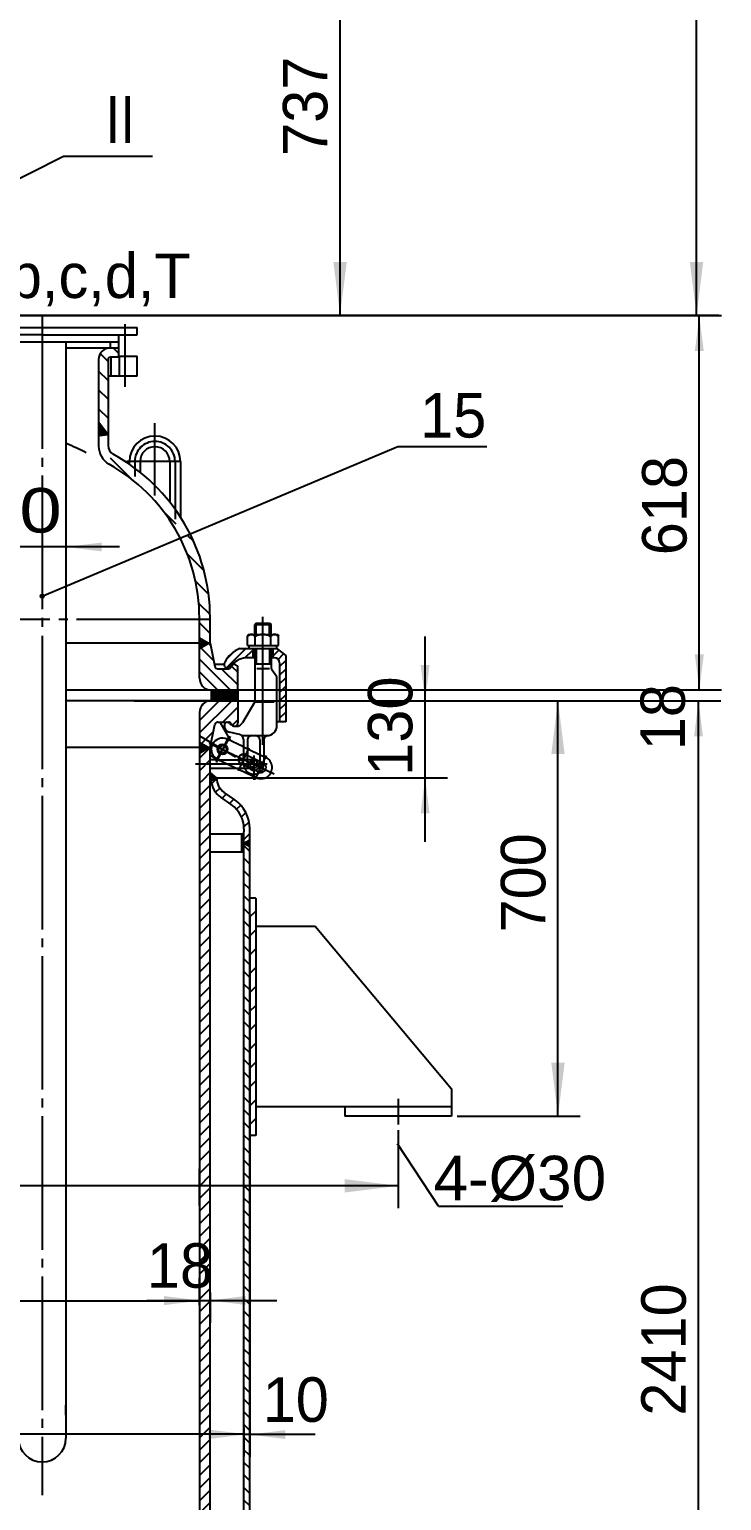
# Model space of a CAD drawing. Extents: x -623 to 82863, y -6032 to 376.
# Drawn here: x 5591 to 5668.8, y -166.8 to -1.5 of the extents above; entities that cross this region are included whole.
import ezdxf

# ---------------------------------------------------------------- set-up
doc = ezdxf.new("R2010")
doc.units = 0
doc.linetypes.add('DASHDOT', pattern=[18, 15, -1, 1, -1])
doc.linetypes.add('DASHED', pattern=[4, 3, -1])
doc.layers.get('0').update_dxf_attribs({"color": 8, "linetype": 'CONTINUOUS'})
for name, color, linetype in [('1', 8, 'CONTINUOUS'), ('2', 94, 'DASHDOT'), ('3', 2, 'DASHED'), ('85', 7, 'CONTINUOUS')]:
    doc.layers.add(name, color=color, linetype=linetype)
doc.styles.get("Standard").update_dxf_attribs({"font": 'cadt_en', "bigfont": 'cadt_hz'})
doc.styles.add('STYLE1', font='cadt_en.shx', dxfattribs={"bigfont": 'cadt_hz.shx'})
doc.styles.add('STYLE213', font='cadt_en.shx', dxfattribs={"width": 1.283849, "bigfont": 'cadt_hz.shx'})
doc.styles.add('STYLE214', font='cadt_en.shx', dxfattribs={"width": 0.9717, "bigfont": 'cadt_hz.shx'})
doc.styles.add('STYLE215', font='cadt_en.shx', dxfattribs={"width": 1.114043, "bigfont": 'cadt_hz.shx'})
doc.styles.add('STYLE216', font='cadt_en.shx', dxfattribs={"width": 1.115263, "bigfont": 'cadt_hz.shx'})
doc.styles.add('STYLE218', font='cadt_en.shx', dxfattribs={"width": 1.044319, "bigfont": 'cadt_hz.shx'})
doc.dimstyles.get("Standard").update_dxf_attribs({"dimtxt": 3.5, "dimasz": 4, "dimexe": 2, "dimexo": 0, "dimgap": 1, "dimtad": 1, "dimtoh": 1, "dimdec": 4, "dimzin": 0, "dimtxsty": 'STANDARD', "dimcen": 0, "dimazin": 3, "dimtfac": 1, "dimtdec": 4, "dimtmove": 0, "dimatfit": 3, "dimtolj": 1, "dimtzin": 0})

# ---------------------------------------------------------------- blocks, each defined once
blk = doc.blocks.new('*U35')
for p, q in [((5610.26, -70.95), (5611.72, -72.41)), ((5611.16, -70.43), (5611.35, -70.63)), ((5610.11, -72.21), (5613.58, -75.69)), ((5610.11, -73.63), (5612.17, -75.69, 1)), ((5612.6, -73.29), (5614.44, -75.13)), ((5613.71, -72.99), (5614.44, -73.72))]:
    blk.add_line(p, q)
blk = doc.blocks.new('*D36')
blk.add_line((5601.11, -59.61), (5579.85, -59.61))
for points in [[(5589.77, -59.61), (5585.77, -60.11), (5585.77, -59.11)], [(5595.11, -59.61), (5599.11, -59.11), (5599.11, -60.11)]]:
    blk.add_solid(points)
at = {"insert": (5578.42, -58.18), "char_height": 5, "attachment_point": 7, "style": 'STYLE213'}
blk.add_mtext('%%c80', dxfattribs=at)
blk = doc.blocks.new('*U42')
for p, q in [((5610.11, -69.93), (5610.18, -69.85)), ((5610.11, -69.95), (5610.8, -70.64)), ((5610.11, -70.21), (5610.36, -69.96)), ((5610.11, -70.49), (5610.54, -70.06)), ((5610.11, -70.78), (5610.72, -70.16)), ((5610.11, -70.23), (5610.62, -70.74)), ((5610.11, -70.52), (5610.44, -70.85)), ((5610.11, -70.8), (5610.26, -70.95)), ((5610.15, -71.01), (5610.9, -70.27)), ((5610.44, -70), (5610.98, -70.54)), ((5610.82, -70.63), (5611.08, -70.37, 1)), ((5611.11, -70.39), (5611.16, -70.43))]:
    blk.add_line(p, q)
blk = doc.blocks.new('*U51')
at = {"layer": '1'}
for p, q in [((5610.11, -86.17), (5610.51, -85.77, 1)), ((5610.11, -87.58), (5611.31, -86.38)), ((5610.11, -89), (5611.31, -87.8)), ((5610.11, -90.41), (5611.31, -89.21)), ((5610.11, -91.82), (5611.31, -90.62)), ((5610.11, -93.24), (5611.31, -92.04)), ((5610.11, -94.65), (5611.31, -93.45)), ((5610.11, -96.07), (5611.31, -94.87)), ((5610.11, -97.48), (5611.31, -96.28)), ((5610.11, -98.9), (5611.31, -97.7)), ((5610.11, -100.31), (5611.31, -99.11)), ((5610.11, -101.72), (5611.31, -100.52)), ((5610.11, -103.14), (5611.31, -101.94)), ((5610.11, -104.55), (5611.31, -103.35)), ((5610.11, -105.97), (5611.31, -104.77)), ((5610.11, -107.38), (5611.31, -106.18)), ((5610.11, -108.79), (5611.31, -107.59)), ((5610.11, -110.21), (5611.31, -109.01)), ((5610.11, -111.62), (5611.31, -110.42)), ((5610.11, -113.04), (5611.31, -111.84)), ((5610.11, -114.45), (5611.31, -113.25)), ((5610.11, -115.87), (5611.31, -114.67)), ((5610.11, -117.28), (5611.31, -116.08)), ((5610.11, -118.69), (5611.31, -117.49)), ((5610.11, -120.11), (5611.31, -118.91)), ((5610.11, -121.52), (5611.31, -120.32)), ((5610.11, -122.94), (5611.31, -121.74)), ((5610.11, -124.35), (5611.31, -123.15)), ((5610.11, -125.77), (5611.31, -124.57)), ((5610.11, -127.18), (5611.31, -125.98)), ((5610.11, -128.59), (5611.31, -127.39)), ((5610.11, -130.01), (5611.31, -128.81)), ((5610.11, -131.42), (5611.31, -130.22)), ((5610.11, -132.84), (5611.31, -131.64)), ((5610.11, -134.25), (5611.31, -133.05)), ((5610.11, -135.67), (5611.31, -134.47)), ((5610.11, -137.08), (5611.31, -135.88)), ((5610.11, -138.49), (5611.31, -137.29)), ((5610.11, -139.91), (5611.31, -138.71)), ((5610.11, -141.32), (5611.31, -140.12)), ((5610.11, -142.74), (5611.31, -141.54)), ((5610.11, -144.15), (5611.31, -142.95)), ((5610.11, -145.56), (5611.31, -144.36)), ((5610.11, -146.98), (5611.31, -145.78)), ((5610.11, -148.39), (5611.31, -147.19)), ((5610.11, -149.81), (5611.31, -148.61)), ((5610.11, -151.22), (5611.31, -150.02)), ((5610.11, -152.64), (5611.31, -151.44)), ((5610.11, -154.05), (5611.31, -152.85)), ((5610.11, -155.46), (5611.31, -154.26)), ((5610.11, -156.88), (5611.31, -155.68)), ((5610.11, -158.29), (5611.31, -157.09)), ((5610.11, -159.71), (5611.31, -158.51)), ((5610.11, -161.12), (5611.31, -159.92)), ((5610.11, -162.54), (5611.31, -161.34)), ((5610.11, -163.95), (5611.31, -162.75)), ((5610.11, -165.36), (5611.31, -164.16)), ((5610.11, -166.78), (5611.31, -165.58)), ((5610.11, -168.19), (5611.31, -166.99)), ((5610.11, -169.61), (5611.31, -168.41)), ((5610.11, -171.02), (5611.31, -169.82)), ((5610.11, -172.43), (5611.31, -171.23)), ((5610.11, -173.85), (5611.31, -172.65)), ((5610.11, -175.26), (5611.31, -174.06)), ((5610.11, -176.68), (5611.31, -175.48)), ((5610.11, -178.09), (5611.31, -176.89)), ((5610.11, -179.51), (5611.31, -178.31)), ((5610.11, -180.92), (5611.31, -179.72)), ((5610.11, -182.33), (5611.31, -181.13)), ((5610.11, -183.75), (5611.31, -182.55)), ((5610.11, -185.16), (5611.31, -183.96)), ((5610.11, -186.58), (5611.31, -185.38)), ((5610.11, -187.99), (5611.31, -186.79)), ((5610.11, -189.41), (5611.31, -188.21)), ((5610.11, -190.82), (5611.31, -189.62)), ((5610.11, -192.23), (5611.31, -191.03)), ((5610.11, -193.65), (5611.31, -192.45)), ((5610.11, -195.06), (5611.31, -193.86)), ((5610.11, -196.48), (5611.31, -195.28)), ((5610.11, -197.89), (5611.31, -196.69)), ((5610.11, -199.3), (5611.31, -198.1)), ((5610.11, -200.72), (5611.31, -199.52)), ((5610.11, -202.13), (5611.31, -200.93)), ((5610.11, -203.55), (5611.31, -202.35)), ((5610.11, -204.96), (5611.31, -203.76)), ((5610.91, -205.57), (5611.31, -205.18))]:
    blk.add_line(p, q, dxfattribs=at)
blk = doc.blocks.new('*U62')
for p, q in [((5615.77, -93.84), (5615.11, -93.17, 1)), ((5615.77, -95.25), (5615.11, -94.58)), ((5615.77, -96.66), (5615.11, -96)), ((5615.77, -98.08), (5615.11, -97.41)), ((5615.11, -98.83), (5615.77, -99.49)), ((5615.77, -100.91), (5615.11, -100.24)), ((5615.77, -102.32), (5615.11, -101.65)), ((5615.77, -103.73), (5615.11, -103.07)), ((5615.77, -105.15), (5615.11, -104.48)), ((5615.77, -106.56), (5615.11, -105.9)), ((5615.77, -107.98), (5615.11, -107.31)), ((5615.77, -109.39), (5615.11, -108.73)), ((5615.77, -110.81), (5615.11, -110.14)), ((5615.77, -112.22), (5615.11, -111.55)), ((5615.77, -113.63), (5615.11, -112.97)), ((5615.77, -115.05), (5615.11, -114.38)), ((5615.77, -116.46), (5615.11, -115.8)), ((5615.77, -117.88), (5615.11, -117.21)), ((5615.77, -119.29), (5615.11, -118.62)), ((5615.77, -120.71), (5615.11, -120.04)), ((5615.77, -122.12), (5615.11, -121.45)), ((5615.77, -123.53), (5615.11, -122.87)), ((5615.77, -124.95), (5615.11, -124.28)), ((5615.77, -126.36), (5615.11, -125.7)), ((5615.77, -127.78), (5615.11, -127.11)), ((5615.77, -129.19), (5615.11, -128.52)), ((5615.77, -130.6), (5615.11, -129.94)), ((5615.77, -132.02), (5615.11, -131.35)), ((5615.77, -133.43), (5615.11, -132.77)), ((5615.77, -134.85), (5615.11, -134.18)), ((5615.77, -136.26), (5615.11, -135.6)), ((5615.77, -137.68), (5615.11, -137.01)), ((5615.77, -139.09), (5615.11, -138.42)), ((5615.77, -140.5), (5615.11, -139.84)), ((5615.77, -141.92), (5615.11, -141.25)), ((5615.77, -143.33), (5615.11, -142.67)), ((5615.77, -144.75), (5615.11, -144.08)), ((5615.77, -146.16), (5615.11, -145.49)), ((5615.77, -147.58), (5615.11, -146.91)), ((5615.77, -148.99), (5615.11, -148.32)), ((5615.77, -150.4), (5615.11, -149.74)), ((5615.77, -151.82), (5615.11, -151.15)), ((5615.77, -153.23), (5615.11, -152.57)), ((5615.11, -153.98), (5615.77, -154.65)), ((5615.77, -156.06), (5615.11, -155.39)), ((5615.77, -157.48), (5615.11, -156.81)), ((5615.77, -158.89), (5615.11, -158.22)), ((5615.77, -160.3), (5615.11, -159.64)), ((5615.77, -161.72), (5615.11, -161.05)), ((5615.77, -163.13), (5615.11, -162.47)), ((5615.77, -164.55), (5615.11, -163.88)), ((5615.77, -165.96), (5615.11, -165.29)), ((5615.77, -167.37), (5615.11, -166.71)), ((5615.77, -168.79), (5615.11, -168.12)), ((5615.77, -170.2), (5615.11, -169.54)), ((5615.77, -171.62), (5615.11, -170.95)), ((5615.77, -173.03), (5615.11, -172.36)), ((5615.77, -174.45), (5615.11, -173.78)), ((5615.77, -175.86), (5615.11, -175.19)), ((5615.77, -177.27), (5615.11, -176.61)), ((5615.77, -178.69), (5615.11, -178.02)), ((5615.77, -180.1), (5615.11, -179.44)), ((5615.11, -180.85), (5615.77, -181.52)), ((5615.77, -182.93), (5615.11, -182.26)), ((5615.77, -184.35), (5615.11, -183.68)), ((5615.77, -185.76), (5615.11, -185.09)), ((5615.77, -187.17), (5615.11, -186.51)), ((5615.77, -188.59), (5615.11, -187.92)), ((5615.77, -190), (5615.11, -189.34)), ((5615.77, -191.42), (5615.11, -190.75)), ((5615.77, -192.83), (5615.11, -192.16)), ((5615.77, -194.24), (5615.11, -193.58)), ((5615.77, -195.66), (5615.11, -194.99)), ((5615.77, -197.07), (5615.11, -196.41)), ((5615.77, -198.49), (5615.11, -197.82)), ((5615.77, -199.9), (5615.11, -199.23)), ((5615.77, -201.32), (5615.11, -200.65)), ((5615.77, -202.73), (5615.11, -202.06)), ((5615.77, -204.14), (5615.11, -203.48)), ((5615.77, -205.56), (5615.11, -204.89)), ((5615.77, -206.97), (5615.11, -206.31)), ((5615.11, -207.72), (5615.61, -208.22))]:
    blk.add_line(p, q)
blk = doc.blocks.new('*U72')
at = {"layer": '1'}
for p, q in [((5610.11, -79.1), (5612.31, -76.89)), ((5610.11, -80.51), (5613.73, -76.89)), ((5610.4, -77.39), (5610.6, -77.18, 1)), ((5612.74, -79.29), (5614.44, -77.59)), ((5613.78, -79.66), (5614.44, -79.01)), ((5610.35, -81.68), (5611.68, -80.35)), ((5610.11, -83.34), (5611.31, -82.13)), ((5610.11, -84.75), (5611.31, -83.55)), ((5610.51, -85.77), (5611.31, -84.97))]:
    blk.add_line(p, q, dxfattribs=at)
blk = doc.blocks.new('*U73')
at = {"layer": '1'}
for p, q in [((5615.31, -93.01), (5615.77, -92.55)), ((5615.77, -92.54), (5615.75, -92.52)), ((5615.21, -92.83), (5615.13, -92.91)), ((5615.51, -93.13), (5615.22, -92.83, 1)), ((5615.77, -93.1), (5615.39, -92.72)), ((5615.49, -93.11), (5615.77, -92.83)), ((5615.77, -92.82), (5615.57, -92.62)), ((5615.77, -93.11), (5615.67, -93.22))]:
    blk.add_line(p, q, dxfattribs=at)
blk = doc.blocks.new('*U74')
at = {"layer": '1'}
for p, q in [((5611.46, -86.23), (5612.04, -85.65, 1)), ((5611.92, -87.18), (5612.4, -86.7)), ((5612.67, -87.85), (5613.14, -87.37)), ((5613.5, -88.43), (5613.98, -87.95)), ((5614.26, -89.08), (5614.74, -88.61)), ((5614.82, -89.94), (5615.32, -89.44)), ((5615.1, -91.07), (5615.69, -90.48)), ((5615.11, -92.48), (5615.77, -91.81))]:
    blk.add_line(p, q, dxfattribs=at)
blk = doc.blocks.new('*U75')
at = {"layer": '1'}
for p, q in [((5611.31, -85.25), (5611.46, -85.1)), ((5611.31, -85.13), (5611.84, -85.66)), ((5611.31, -85.53), (5611.62, -85.22)), ((5611.31, -85.82), (5611.77, -85.35)), ((5611.31, -85.41), (5611.65, -85.76)), ((5611.31, -85.69), (5611.47, -85.85, 1)), ((5611.64, -85.76), (5611.93, -85.47)), ((5611.94, -85.48), (5612.03, -85.56))]:
    blk.add_line(p, q, dxfattribs=at)
blk = doc.blocks.new('*U76')
at = {"layer": '1'}
for p, q in [((5610.11, -81.64), (5610.17, -81.58)), ((5610.11, -81.66), (5610.81, -82.37)), ((5610.11, -81.92), (5610.35, -81.68)), ((5610.11, -82.21), (5610.53, -81.79)), ((5610.11, -82.49), (5610.71, -81.89)), ((5610.11, -81.95), (5610.63, -82.47)), ((5610.11, -82.77), (5610.89, -81.99)), ((5610.11, -82.23), (5610.45, -82.57)), ((5610.11, -82.51), (5610.27, -82.68, 1)), ((5610.49, -81.76), (5610.99, -82.26)), ((5610.78, -82.39), (5611.07, -82.1)), ((5611.15, -82.15), (5611.17, -82.16))]:
    blk.add_line(p, q, dxfattribs=at)
blk = doc.blocks.new('*U84')
at = {"layer": '1'}
for p, q in [((5611.47, -75.69), (5611.44, -75.72)), ((5611.68, -75.69), (5611.44, -75.93)), ((5611.9, -75.69), (5611.44, -76.15)), ((5612.11, -75.69), (5611.44, -76.36)), ((5612.32, -75.69), (5611.44, -76.57)), ((5612.53, -75.69), (5611.44, -76.78)), ((5612.62, -76.89), (5611.44, -75.71)), ((5612.41, -76.89), (5611.44, -75.92)), ((5612.74, -75.69), (5611.54, -76.89)), ((5612.83, -76.89), (5611.63, -75.69)), ((5612.96, -75.69), (5611.76, -76.89)), ((5613.05, -76.89), (5611.85, -75.69)), ((5613.17, -75.69), (5611.97, -76.89)), ((5613.26, -76.89), (5612.06, -75.69)), ((5613.38, -75.69), (5612.18, -76.89)), ((5613.47, -76.89), (5612.27, -75.69)), ((5613.59, -75.69), (5612.39, -76.89)), ((5613.68, -76.89), (5612.48, -75.69)), ((5613.8, -75.69), (5612.6, -76.89)), ((5613.89, -76.89), (5612.69, -75.69)), ((5614.02, -75.69), (5612.82, -76.89)), ((5614.11, -76.89), (5612.91, -75.69)), ((5614.23, -75.69), (5613.03, -76.89)), ((5614.32, -76.89), (5613.12, -75.69)), ((5614.44, -75.69), (5613.24, -76.89)), ((5614.44, -76.8), (5613.33, -75.69)), ((5614.44, -75.9), (5613.45, -76.89)), ((5614.44, -76.59), (5613.54, -75.69)), ((5614.44, -76.37), (5613.75, -75.69)), ((5614.44, -76.16), (5613.97, -75.69)), ((5614.44, -75.95), (5614.18, -75.69)), ((5614.44, -75.74), (5614.39, -75.69, 1)), ((5612.2, -76.89), (5611.44, -76.13)), ((5611.98, -76.89), (5611.44, -76.34)), ((5611.77, -76.89), (5611.44, -76.56)), ((5611.56, -76.89), (5611.44, -76.77)), ((5614.44, -76.12), (5613.67, -76.89)), ((5614.44, -76.33), (5613.88, -76.89)), ((5614.44, -76.54), (5614.09, -76.89)), ((5614.44, -76.75), (5614.3, -76.89))]:
    blk.add_line(p, q, dxfattribs=at)
blk = doc.blocks.new('*U86')
at = {"layer": '1'}
for p, q in [((5608.73, -58.28), (5609.46, -59.01, 1)), ((5610.62, -62.29), (5608.75, -60.42)), ((5609.66, -63.45), (5611.13, -64.92)), ((5610.03, -65.95), (5611.3, -67.21)), ((5610.11, -68.14), (5611.31, -69.34))]:
    blk.add_line(p, q, dxfattribs=at)
blk = doc.blocks.new('*U88')
at = {"layer": '1'}
blk.add_line((5614.84, -92.56), (5615.11, -92.29, 1), dxfattribs=at)
blk = doc.blocks.new('*D95')
for p, q in [((5635.46, -92.76), (5635.46, -69.69)), ((5614.44, -76.89), (5637.96, -76.89)), ((5612.04, -85.56), (5637.96, -85.56))]:
    blk.add_line(p, q)
for points in [[(5635.46, -76.89), (5634.96, -72.89), (5635.96, -72.89)], [(5635.46, -85.56), (5635.96, -89.56), (5634.96, -89.56)]]:
    blk.add_solid(points)
at = {"style": 'STYLE1'}
blk.add_text('130', height=5, rotation=90, dxfattribs=at).set_placement((5634.03, -85.32))
blk = doc.blocks.new('*U96')
at = {"layer": '2'}
for p, q in [((5583.11, -41.61), (5583.11, -34.47)), ((5601.77, -41.61), (5601.77, -34.57))]:
    blk.add_line(p, q, dxfattribs=at)
at = {"layer": '85'}
for p, q in [((5581.77, -34.96), (5603.11, -34.96)), ((5581.77, -35.76), (5581.77, -34.96)), ((5592.44, -35.76), (5581.77, -35.76)), ((5583.84, -38.29), (5583.84, -35.76)), ((5592.44, -35.76), (5603.11, -35.76)), ((5601.04, -37.23), (5601.04, -35.76)), ((5603.11, -35.76), (5603.11, -34.96)), ((5583.84, -36.56), (5601.04, -36.56)), ((5583.84, -37.23), (5589.77, -37.23)), ((5584.77, -37.23), (5584.77, -36.56, 6.28)), ((5595.11, -37.23), (5601.04, -37.23)), ((5600.11, -37.23), (5600.11, -36.56, 1)), ((5601.04, -38.29), (5601.04, -37.23)), ((5583.84, -38.16), (5581.77, -38.16, 6.28)), ((5581.77, -40.43), (5581.77, -38.16)), ((5583.77, -38.16), (5583.77, -40.43)), ((5583.77, -38.29), (5584.77, -38.29)), ((5584.67, -40.43), (5584.67, -38.29)), ((5585.04, -38.56), (5585.04, -41.18, 6.28)), ((5586.11, -38.56), (5586.11, -41.14)), ((5598.77, -38.56), (5598.77, -46.56)), ((5599.84, -38.56), (5599.84, -48.25)), ((5601.1, -38.29), (5600.11, -38.29, 6.28)), ((5600.2, -40.43), (5600.2, -38.29)), ((5601.04, -38.16), (5603.1, -38.16)), ((5601.1, -38.16), (5601.1, -40.43)), ((5603.1, -40.43), (5603.1, -38.16)), ((5581.77, -40.43), (5585.04, -40.43)), ((5585.04, -40.78), (5586.11, -40.65)), ((5585.04, -40.78), (5585.95, -41.98)), ((5585.04, -40.78), (5586.11, -41.23)), ((5585.04, -40.78), (5585.04, -41.18)), ((5603.1, -40.43), (5599.84, -40.43, 6.28)), ((5599.84, -47), (5598.77, -45.6)), ((5598.77, -46.55), (5599.84, -47)), ((5598.77, -46.55), (5598.77, -48.28)), ((5599.84, -47), (5598.77, -47.14))]:
    blk.add_line(p, q, dxfattribs=at)
for centre, radius, start, end in [((5584.77, -38.56), 1.33, 0, 90), ((5600.11, -38.56), 1.33, 90, 180), ((5584.77, -38.56), 0.267, 0, 90), ((5600.11, -38.56), 0.267, 90, 180), ((5583.77, -41.14), 2.33, 252.6535, 360), ((5583.91, -41.18), 1.13, 252.5797, 360)]:
    blk.add_arc(centre, radius, start, end, dxfattribs=at)
blk = doc.blocks.new('*U97')
at = {"layer": '85'}
blk.add_line((5599.84, -47), (5598.77, -47.14, 6.28), dxfattribs=at)
for centre, radius, end in [((5601.11, -48.28), 2.33, 240.7434), ((5600.97, -48.21), 1.13, 241.1377)]:
    blk.add_arc(centre, radius, 180, end, dxfattribs=at)
blk = doc.blocks.new('*U98')
at = {"layer": '85'}
for p, q in [((5600.06, -49.61), (5602.31, -51.86)), ((5606.03, -55.58), (5607.45, -57, 1))]:
    blk.add_line(p, q, dxfattribs=at)
blk = doc.blocks.new('*U99')
at = {"layer": '85'}
for p, q in [((5598.95, -37.89), (5599.84, -38.78)), ((5601.04, -37.86), (5600.4, -37.23, 1)), ((5599.84, -40.9), (5598.77, -39.84)), ((5599.84, -43.02), (5598.77, -41.96)), ((5598.77, -44.08), (5599.84, -45.15))]:
    blk.add_line(p, q, dxfattribs=at)
blk = doc.blocks.new('*U102')
at = {"layer": '85'}
for p, q in [((5585.08, -40.78), (5586.03, -41.73)), ((5585.09, -40.85), (5585.17, -40.77, 1)), ((5585.18, -40.97), (5585.41, -40.74)), ((5585.27, -41.09), (5585.66, -40.71)), ((5585.27, -40.76), (5586.07, -41.56)), ((5585.36, -41.21), (5585.9, -40.68)), ((5585.45, -41.33), (5586.11, -40.68)), ((5585.45, -40.73), (5586.1, -41.37)), ((5585.55, -41.45), (5586.11, -40.89)), ((5585.64, -40.71), (5586.11, -41.17)), ((5585.64, -41.57), (5586.11, -41.1)), ((5585.73, -41.69), (5586.1, -41.32)), ((5585.83, -40.68), (5586.11, -40.96)), ((5586.02, -40.66), (5586.11, -40.75)), ((5585.57, -41.48), (5585.98, -41.89)), ((5585.82, -41.81), (5586.07, -41.57)), ((5585.91, -41.93), (5586, -41.85)), ((5598.77, -45.62), (5598.78, -45.61)), ((5598.77, -45.83), (5598.87, -45.73)), ((5598.77, -45.78), (5599.34, -46.34)), ((5598.77, -46.04), (5598.97, -45.85)), ((5598.77, -46.26), (5599.06, -45.97)), ((5598.77, -45.99), (5599.79, -47.01)), ((5598.77, -46.47), (5599.15, -46.09)), ((5598.77, -46.2), (5599.6, -47.03)), ((5598.77, -46.68), (5599.24, -46.21)), ((5598.77, -46.89), (5599.33, -46.33)), ((5598.77, -46.41), (5599.41, -47.06)), ((5598.77, -47.11), (5599.42, -46.45)), ((5598.77, -46.62), (5599.23, -47.08)), ((5598.77, -46.84), (5599.04, -47.1)), ((5598.77, -47.05), (5598.85, -47.13)), ((5598.98, -47.11), (5599.52, -46.58)), ((5599.22, -47.08), (5599.61, -46.7)), ((5599.47, -47.05), (5599.7, -46.82)), ((5599.71, -47.02), (5599.79, -46.94))]:
    blk.add_line(p, q, dxfattribs=at)
blk = doc.blocks.new('*D108')
for p, q in [((5553.88, 59.21), (5668.46, 59.21)), ((5665.96, -33.59), (5665.96, 59.21)), ((5668.46, -33.59), (5563.53, -33.59))]:
    blk.add_line(p, q)
for points in [[(5665.96, 59.21), (5666.71, 53.21), (5665.21, 53.21)], [(5665.96, -33.59), (5665.21, -27.59), (5666.71, -27.59)]]:
    blk.add_solid(points)
at = {"insert": (5664.53, 9.31), "char_height": 5, "attachment_point": 7, "rotation": 90, "style": 'STYLE214'}
blk.add_mtext('%%d1392', dxfattribs=at)
blk = doc.blocks.new('*D109')
for p, q in [((5558, -33.59), (5668.77, -33.59)), ((5666.27, -75.69), (5666.27, -33.59)), ((5668.77, -75.69), (5603.16, -75.69, 1))]:
    blk.add_line(p, q)
for points in [[(5666.27, -33.59), (5666.77, -37.59), (5665.77, -37.59)], [(5666.27, -75.69), (5665.77, -71.69), (5666.77, -71.69)]]:
    blk.add_solid(points)
at = {"style": 'STYLE1'}
blk.add_text('618', height=5, rotation=90, dxfattribs=at).set_placement((5664.84, -60.54))
blk = doc.blocks.new('*D110')
for p, q in [((5563.73, 15.54), (5628.41, 15.54)), ((5625.91, -33.59), (5625.91, 15.54)), ((5558.4, -33.59), (5628.41, -33.59))]:
    blk.add_line(p, q)
for points in [[(5625.91, 15.54), (5626.66, 9.54), (5625.16, 9.54)], [(5625.91, -33.59), (5625.16, -27.59), (5626.66, -27.59)]]:
    blk.add_solid(points)
at = {"style": 'STYLE1'}
blk.add_text('737', height=5, rotation=90, dxfattribs=at).set_placement((5624.48, -15.67))
blk = doc.blocks.new('*U117')
for p, q in [((5616.49, -69.45), (5616.49, -68.16)), ((5617.98, -69.45), (5617.98, -68.16)), ((5615.3, -71.04), (5613.15, -73.19)), ((5616.49, -71.04), (5616.49, -72.77)), ((5617.98, -71.04), (5617.98, -72.77)), ((5615.22, -72.08), (5616.12, -71.19)), ((5618.35, -71.87), (5619.02, -71.19, 6.28)), ((5618.95, -72.24), (5619.56, -71.63, 1)), ((5619.11, -73.04), (5619.8, -72.36)), ((5619.11, -74.01), (5619.8, -73.33)), ((5619.11, -74.98), (5619.8, -74.3)), ((5619.11, -75.95), (5619.8, -75.27)), ((5619.11, -76.92), (5619.8, -76.24)), ((5619.11, -77.89), (5619.8, -77.21)), ((5619.11, -78.86), (5619.8, -78.18)), ((5619.67, -79.28), (5619.8, -79.15)), ((5612.24, -82.34), (5612.38, -82.2, 6.28)), ((5612.38, -82.2), (5612.4, -82.18)), ((5612.38, -82.68), (5612.67, -82.39)), ((5612.4, -82.18), (5612.69, -81.89, 6.28)), ((5612.68, -82.38), (5612.71, -82.36)), ((5612.71, -82.36), (5613.03, -82.04)), ((5612.71, -82.36), (5612.71, -82.36)), ((5612.75, -82.81), (5613.02, -82.54)), ((5613.02, -82.54), (5613.04, -82.51)), ((5613.04, -82.51), (5613.15, -82.4)), ((5615.77, -84.15), (5615.91, -84.01)), ((5615.91, -84.01), (5616, -83.91)), ((5615.99, -84.41), (5616.21, -84.2)), ((5616, -83.91), (5616.21, -83.71)), ((5616.21, -83.71), (5616.34, -83.57)), ((5616.21, -84.2), (5616.33, -84.07)), ((5616.33, -84.07), (5616.39, -84.01)), ((5616.39, -84.01), (5616.61, -83.79))]:
    blk.add_line(p, q)
at = {"layer": '2'}
for p, q in [((5617.23, -81.83), (5617.23, -67.45)), ((5613.18, -72.19), (5613.98, -71.39)), ((5610.12, -80.84), (5614.16, -83.2)), ((5613.55, -80.9), (5611.92, -83.69)), ((5613.41, -80.86), (5612, -83.82)), ((5611.2, -81.65), (5618.51, -85.1)), ((5615.66, -82.18), (5614.44, -84.76)), ((5617.7, -84.01), (5609.67, -84.01)), ((5616.21, -83.06), (5616.21, -85.78)), ((5616.38, -85.76), (5617.65, -83.06))]:
    blk.add_line(p, q, dxfattribs=at)
at = {"layer": '3'}
for p, q in [((5615.06, -82.08), (5615.06, -82.89, 6.28)), ((5615.52, -82.29), (5615.52, -83.05)), ((5612.31, -83.55), (5614.49, -83.55)), ((5615.52, -83.55), (5615.06, -83.55)), ((5616.89, -82.94), (5616.89, -83.7)), ((5617.35, -83.16), (5617.35, -83.92)), ((5614.23, -84.47), (5615.84, -84.47))]:
    blk.add_line(p, q, dxfattribs=at)
for radius, start, end in [(1.14, 184.6006, 305.2449), (0.686, 210.8689, 278.5498)]:
    blk.add_arc((5616.21, -84.01), radius, start, end, dxfattribs=at)
at = {"layer": '85'}
for p, q in [((5616.49, -68.16), (5616.32, -68.33)), ((5616.32, -69.45), (5616.32, -68.33)), ((5616.32, -68.33), (5618.15, -68.33)), ((5616.49, -68.16), (5617.98, -68.16, 6.28)), ((5617.98, -68.16), (5618.15, -68.33)), ((5618.15, -69.45), (5618.15, -68.33)), ((5618.83, -71.04), (5614.62, -71.04)), ((5615.57, -69.45), (5615.49, -69.62, 6.28)), ((5615.49, -70.67), (5615.49, -69.62)), ((5615.49, -70.67), (5618.98, -70.67)), ((5615.57, -69.45), (5618.9, -69.45)), ((5615.65, -70.67), (5615.65, -71.04)), ((5616.12, -71.04), (5616.12, -72.07)), ((5616.32, -71.04), (5616.32, -77.02)), ((5616.36, -70.67), (5616.36, -69.68)), ((5618.11, -70.67), (5618.11, -69.68)), ((5618.15, -71.04), (5618.15, -73.14, 6.28)), ((5618.35, -71.04), (5618.35, -72.07)), ((5618.81, -71.04), (5618.81, -70.67)), ((5618.83, -71.04), (5619.8, -71.82)), ((5618.9, -69.45), (5618.98, -69.62)), ((5618.98, -70.67), (5618.98, -69.62)), ((5612.92, -72.96), (5612.92, -72.68, 6.28)), ((5616.32, -72.07), (5615.33, -72.07)), ((5618.54, -72.07), (5618.15, -72.07)), ((5619.11, -72.64), (5619.11, -79.28)), ((5619.8, -71.82), (5619.8, -79.28)), ((5613.15, -73.19), (5613.36, -73.19, 6.28)), ((5618.15, -72.77), (5616.32, -72.77)), ((5617.99, -73.3), (5616.57, -73.3)), ((5618.82, -74.19), (5618.24, -73.42)), ((5618.82, -79.67), (5618.82, -74.19)), ((5616.32, -77.02), (5614.95, -79.39)), ((5616.44, -77.03), (5618.5, -77.03)), ((5612.4, -79.29), (5613.6, -81.38)), ((5613.16, -79.3), (5613.28, -79.3)), ((5619.8, -79.28), (5618.82, -79.28, 6.28)), ((5612.94, -79.77), (5612.67, -79.77)), ((5612.94, -79.53), (5612.94, -79.77)), ((5614.61, -80.7), (5613.47, -80.44, 6.28)), ((5614.85, -80.81), (5617.68, -80.81)), ((5614.95, -79.38), (5614.95, -79.39)), ((5615, -82.05), (5613.24, -81.21)), ((5615, -82.05), (5617.56, -83.26, 6.28)), ((5615.06, -81.25), (5615.06, -82.08, 6.28)), ((5615.52, -81.27), (5615.52, -82.29)), ((5616.89, -81.27), (5616.89, -82.94)), ((5617.35, -81.27), (5617.35, -83.16)), ((5611.31, -82.99), (5612.06, -83.44)), ((5612.31, -83.55), (5611.31, -83.55)), ((5612.16, -83.49), (5616.49, -85.53, 6.28)), ((5614.49, -83.55), (5615.06, -83.55)), ((5616.78, -84.91), (5614.81, -83.98, 6.28)), ((5615.06, -84.01), (5615.06, -82.89, 6.28)), ((5615.29, -82.95), (5617.27, -83.88)), ((5615.52, -84.01), (5615.52, -83.05)), ((5616.21, -83.55), (5615.52, -83.55)), ((5616.89, -84.01), (5616.89, -83.72, 6.28)), ((5617.35, -84.01), (5617.35, -83.92)), ((5611.31, -84.47), (5614.23, -84.47)), ((5616.21, -84.47), (5615.84, -84.47))]:
    blk.add_line(p, q, dxfattribs=at)
for centre, radius in [((5612.7, -82.35), 0.572), ((5612.7, -82.35), 0.572), ((5612.7, -82.35), 0.457), ((5616.21, -84.01), 0.457)]:
    blk.add_circle(centre, radius, dxfattribs=at)
for centre, radius, start, end in [((5615.83, -74.04), 3.24, 111.8472, 152.5271), ((5615.93, -69.98), 0.529, 34.6147, 145.3853), ((5617.23, -71.22), 1.77, 60.5915, 119.4085), ((5618.54, -69.98), 0.529, 34.6147, 145.3853), ((5613.15, -72.67), 0.229, 149.0834, 182.4091), ((5615.6, -74.61), 2.56, 96.1907, 143.6292), ((5618.54, -72.64), 0.572, 0, 90), ((5613.15, -72.96), 0.229, 180, 270), ((5613.36, -72.96), 0.229, 270, 323.6888), ((5618.61, -73.14), 0.457, 180, 216.7373), ((5613.16, -79.53), 0.229, 90, 180), ((5613.23, -79.65), 0.343, 39.2375, 90), ((5613.62, -79.77), 0.686, 180, 257.5323), ((5614.21, -78.85), 0.915, 219.3396, 324.3715), ((5614.49, -81.25), 0.572, 0, 77.5323), ((5615.98, -81.27), 0.457, 90, 180), ((5616.43, -81.27), 0.457, 0, 90), ((5617.81, -81.27), 0.457, 90, 180), ((5617.68, -79.67), 1.14, 270, 360), ((5612.7, -82.35), 1.26, 64.7094, 244.7094), ((5615.05, -83.46), 0.572, 64.7094, 244.7094), ((5616.21, -84.01), 1.14, 180, 184.6006), ((5616.21, -84.01), 0.686, 180, 210.8689), ((5616.21, -84.01), 0.686, 278.5498, 360), ((5617.02, -84.39), 1.26, 244.7094, 424.7094), ((5617.02, -84.39), 0.572, 244.7094, 424.7094), ((5616.21, -84.01), 1.14, 305.2449, 360)]:
    blk.add_arc(centre, radius, start, end, dxfattribs=at)
blk = doc.blocks.new('*D127')
for p, q in [((5602.76, -76.89), (5668.68, -76.89)), ((5666.18, -237.56), (5666.18, -76.89)), ((5668.68, -237.56), (5552.4, -237.56, 1))]:
    blk.add_line(p, q)
for points in [[(5666.18, -76.89), (5666.68, -80.89), (5665.68, -80.89)], [(5666.18, -237.56), (5665.68, -233.56), (5666.68, -233.56)]]:
    blk.add_solid(points)
at = {"style": 'STYLE1'}
blk.add_text('2410', height=5, rotation=90, dxfattribs=at).set_placement((5664.75, -157.23))
blk = doc.blocks.new('*D128')
for p, q in [((5615.77, -101.03), (5615.77, -161.85)), ((5615.11, -161.85), (5615.11, -104.34)), ((5623.1, -159.35), (5614.96, -159.35, 1))]:
    blk.add_line(p, q)
for points in [[(5615.11, -159.35), (5611.11, -159.85), (5611.11, -158.85)], [(5615.77, -159.35), (5619.77, -158.85), (5619.77, -159.85)]]:
    blk.add_solid(points)
at = {"style": 'STYLE1'}
blk.add_text('10', height=5, dxfattribs=at).set_placement((5617.21, -157.92))
blk = doc.blocks.new('*D129')
for p, q in [((5488.44, -158.61), (5488.44, -161.78)), ((5615.11, -158.61), (5615.11, -161.78)), ((5488.44, -159.28), (5615.11, -159.28))]:
    blk.add_line(p, q)
for points in [[(5488.44, -159.28), (5492.44, -158.78), (5492.44, -159.78)], [(5615.11, -159.28), (5611.11, -159.78), (5611.11, -158.78)]]:
    blk.add_solid(points)
at = {"insert": (5556.21, -157.85), "char_height": 5, "attachment_point": 7, "style": 'STYLE215'}
blk.add_mtext('%%c1900', dxfattribs=at)
blk = doc.blocks.new('*D130')
for p, q in [((5493.44, -96.64), (5493.44, -146.81)), ((5610.11, -96.64), (5610.11, -146.81)), ((5493.44, -144.31), (5610.11, -144.31))]:
    blk.add_line(p, q)
for points in [[(5493.44, -144.31), (5497.44, -143.81), (5497.44, -144.81)], [(5610.11, -144.31), (5606.11, -144.81), (5606.11, -143.81)]]:
    blk.add_solid(points)
at = {"insert": (5555.68, -142.88), "char_height": 5, "attachment_point": 7, "style": 'STYLE216'}
blk.add_mtext('%%c1750', dxfattribs=at)
blk = doc.blocks.new('*D131')
for p, q in [((5610.11, -144.81), (5610.11, -141.78)), ((5611.31, -143.37), (5611.31, -146.78)), ((5604.2, -144.28), (5618.79, -144.28, 1))]:
    blk.add_line(p, q)
for points in [[(5610.11, -144.28), (5606.11, -144.78), (5606.11, -143.78)], [(5611.31, -144.28), (5615.31, -143.78), (5615.31, -144.78)]]:
    blk.add_solid(points)
at = {"style": 'STYLE1'}
blk.add_text('18', height=5, dxfattribs=at).set_placement((5604.2, -142.85))
blk = doc.blocks.new('*D136')
for p, q in [((5615.06, -76.89), (5652.89, -76.89)), ((5650.39, -123.56), (5650.39, -76.89)), ((5639.06, -123.56), (5652.89, -123.56))]:
    blk.add_line(p, q)
for points in [[(5650.39, -76.89), (5651.14, -82.89), (5649.64, -82.89)], [(5650.39, -123.56), (5649.64, -117.56), (5651.14, -117.56)]]:
    blk.add_solid(points)
at = {"style": 'STYLE1'}
blk.add_text('700', height=5, rotation=90, dxfattribs=at).set_placement((5648.97, -102.93))
blk = doc.blocks.new('*D137')
for p, q in [((5632.44, -125.13), (5632.44, -133.9)), ((5632.44, -131.4), (5543.47, -131.4))]:
    blk.add_line(p, q)
blk.add_solid([(5632.44, -131.4), (5626.44, -132.15), (5626.44, -130.65)])
at = {"style": 'STYLE1'}
blk.add_text('2412', height=5, dxfattribs=at).set_placement((5556.92, -129.97))
blk = doc.blocks.new('*U138')
for p, q in [((5615.77, -101.19), (5616.44, -100.52, 1)), ((5615.77, -103.31), (5616.44, -102.64)), ((5615.77, -105.43), (5616.44, -104.76)), ((5615.77, -107.55), (5616.44, -106.88)), ((5615.77, -109.67), (5616.44, -109)), ((5615.77, -111.79), (5616.44, -111.13)), ((5615.77, -113.91), (5616.44, -113.25)), ((5615.77, -116.04), (5616.44, -115.37)), ((5615.77, -118.16), (5616.44, -117.49)), ((5615.77, -120.28), (5616.44, -119.61)), ((5615.77, -122.4), (5616.44, -121.73)), ((5615.77, -124.52), (5616.44, -123.85))]:
    blk.add_line(p, q)
blk = doc.blocks.new('*U140')
for q in [(5632.36, -126.67), (5650.95, -133.68)]:
    blk.add_line((5636.98, -133.68), q)
at = {"layer": '1'}
for p, q in [((5616.44, -99.08), (5615.77, -99.08)), ((5616.44, -99.08), (5616.44, -125.75)), ((5616.44, -102.22), (5623.11, -102.22)), ((5623.11, -102.22), (5638.44, -120.49)), ((5638.44, -120.49), (5638.44, -123.56)), ((5616.44, -122.49), (5638.44, -122.49, 1)), ((5626.44, -122.49), (5626.44, -123.56)), ((5638.44, -123.56), (5626.44, -123.56)), ((5616.44, -125.75), (5615.77, -125.75))]:
    blk.add_line(p, q, dxfattribs=at)
at = {"layer": '2'}
blk.add_line((5632.44, -121.64), (5632.44, -124.5), dxfattribs=at)
at = {"insert": (5636.4, -133.21), "char_height": 5, "attachment_point": 7, "style": 'STYLE218'}
blk.add_mtext('4-%%c30', dxfattribs=at)

msp = doc.modelspace()

# ---------------------------------------------------------------- linework, layer by layer
for p, q in [((5567.92786, -29.28054), (5594.83225, -15.69943)), ((5592.4389, -65.14008), (5632.38325, -48.31855)), ((5610.10556, -133.6105), (5610.10556, -129.50568)), ((5611.30556, -133.08429), (5611.30556, -129.50568, 6.28319)), ((5610.10556, -130.94911), (5610.10556, -133.41039))]:
    msp.add_line(p, q)
msp.add_circle((5592.4389, -65.14008), 0.2)
at = {"layer": '1'}
for p, q in [((5594.83225, -15.69943), (5604.83225, -15.69943, 1)), ((5632.38325, -48.31855), (5642.38325, -48.31855, 1)), ((5602.2389, -50.32494), (5602.2389, -50.01869)), ((5603.4389, -50.01869), (5603.4389, -50.40284, 6.28319)), ((5603.4389, -50.01869), (5603.4389, -51.21988)), ((5606.77223, -50.01869), (5606.77223, -54.57808)), ((5607.97223, -50.01869), (5607.97223, -56.25955)), ((5610.10556, -71.03937), (5610.10556, -67.62216)), ((5611.30556, -70.42353), (5611.30556, -67.62216)), ((5611.30556, -70.42353), (5595.10556, -70.42353)), ((5610.10556, -69.80769), (5611.17223, -70.42353, 6.28319)), ((5610.10556, -71.03937), (5611.17223, -70.42353, 6.28319)), ((5610.10556, -74.35686), (5610.10556, -71.03937)), ((5611.30556, -70.42353), (5611.17223, -70.42353)), ((5611.30556, -70.42353), (5611.85009, -73.02515, 6.28319)), ((5612.82285, -72.82353), (5611.80789, -72.82353)), ((5612.17635, -73.2902), (5613.35577, -73.2902)), ((5614.4389, -75.6902), (5614.4389, -73.22353, 6.28319)), ((5611.4389, -75.6902), (5595.10556, -75.6902)), ((5614.4389, -75.6902), (5611.4389, -75.6902)), ((5611.4389, -75.6902), (5611.4389, -76.8902)), ((5614.4389, -75.6902), (5614.4389, -76.8902)), ((5611.4389, -76.8902), (5595.10556, -76.8902, 6.28319)), ((5614.4389, -76.8902), (5611.4389, -76.8902)), ((5614.4389, -76.8902), (5614.4389, -79.35686, 6.28319)), ((5610.10556, -78.22353), (5610.10556, -82.7727)), ((5612.17635, -79.2902), (5613.35577, -79.2902)), ((5611.30556, -82.15686), (5611.85009, -79.55524)), ((5611.30556, -82.15686), (5595.10556, -82.15686)), ((5610.10556, -81.54102), (5611.17223, -82.15686)), ((5610.10556, -82.7727), (5611.17223, -82.15686)), ((5611.30556, -205.72353), (5611.30556, -82.15686)), ((5610.10556, -82.7727), (5610.10556, -206.33937)), ((5612.0389, -85.55686), (5611.30556, -84.97327)), ((5611.39315, -85.8902), (5611.30556, -85.8902, 6.28319)), ((5611.39315, -85.8902), (5612.0389, -85.55686, 6.28319)), ((5614.06654, -88.01777), (5612.89174, -87.19517)), ((5613.68415, -88.56387), (5612.50936, -87.74127, 6.28319)), ((5615.10556, -91.88986), (5611.30556, -91.88986)), ((5614.83956, -91.88986), (5614.83956, -93.88986, 1)), ((5615.10556, -91.29437), (5615.10556, -91.63916)), ((5615.10556, -208.22353), (5615.10556, -91.62755)), ((5615.10556, -94.22353), (5615.10556, -92.22353, 6.28319)), ((5615.10556, -92.88986), (5615.77223, -92.50496)), ((5615.77223, -208.22353), (5615.77223, -91.29437)), ((5615.10556, -93.88986), (5611.30556, -93.88986)), ((5615.77223, -92.88986), (5615.10556, -92.88986)), ((5615.10556, -92.88986), (5615.77223, -93.27476))]:
    msp.add_line(p, q, dxfattribs=at)
for centre, radius, start, end in [((5605.10556, -50.01869), 2.86667, 0, 180), ((5551.77223, -143.5902), 105, 64.2463194, 65.6255419), ((5590.27256, -67.62216), 21.033, 0, 61.1486475), ((5605.10556, -50.01869), 1.66667, 0, 180), ((5590.27256, -67.62216), 19.833, 0, 60.7608003), ((5611.4389, -74.35686), 1.33333, 180, 270), ((5612.17635, -72.95686), 0.33333, 191.8214883, 270), ((5613.35577, -72.95686), 0.33333, 270, 338.6763137), ((5614.0389, -73.22353), 0.4, 0, 158.6763137), ((5611.4389, -78.22353), 1.33333, 90, 180), ((5612.17635, -79.62353), 0.33333, 90, 168.1785117), ((5613.35577, -79.62353), 0.33333, 21.3236863, 90), ((5614.0389, -79.35686), 0.4, 201.3236863, 360), ((5614.0389, -85.55686), 2.66667, 187.1807558, 235), ((5614.0389, -85.55686), 2, 180, 235), ((5611.77223, -91.29437), 3.33333, 0, 55), ((5611.77223, -91.29437), 4, 0, 55)]:
    msp.add_arc(centre, radius, start, end, dxfattribs=at)
at = {"layer": '2'}
for p, q in [((5592.4389, -33.5902), (5592.4389, -166.16959)), ((5605.10556, -53.83745), (5605.10556, -45.70147, 6.28319)), ((5607.97223, -50.01869), (5601.95271, -50.01869)), ((5602.8389, -50.01869), (5602.8389, -51.70252)), ((5607.37223, -50.01869), (5607.37223, -56.49171)), ((5611.30556, -67.7562), (5492.2389, -67.7562, 6.28319))]:
    msp.add_line(p, q, dxfattribs=at)
msp.add_arc((5605.10556, -50.01869), 2.26667, 0, 180, dxfattribs=at)
at = {"layer": '85'}
for p, q in [((5595.10556, -36.56005), (5595.10556, -159.76005)), ((5595.10556, -157.18512), (5595.10556, -156.05311, 6.28319))]:
    msp.add_line(p, q, dxfattribs=at)
for start, end in [(180, 270), (270, 360)]:
    msp.add_arc((5592.4389, -159.76005), 2.66667, start, end, dxfattribs=at)

# ---------------------------------------------------------------- block references
for name in ['*D108', '*D110', '*D109', '*U96', '*U99', '*U102', '*U97', '*U98', '*D36', '*U86', '*U117', '*U42', '*U35', '*D95', '*U84', '*D127', '*U72', '*D136', '*U76', '*U51', '*U75', '*U74', '*U88', '*U73', '*U62', '*U140', '*U138', '*D137']:
    msp.add_blockref(name, (0, 0))

# ---------------------------------------------------------------- texts
at = {"style": 'STYLE1'}
msp.add_text('a,b,c,d,T', height=5, dxfattribs=at).set_placement((5583.11734, -31.6359))
at = {"style": 'STYLE1', "width": 1.003}
msp.add_text('15', height=5, dxfattribs=at).set_placement((5634.88325, -47.31855))
at = {"style": 'STYLE1'}
msp.add_text('18', height=5, rotation=90, dxfattribs=at).set_placement((5664.65546, -82.4585))
at = {"layer": '1', "style": 'STYLE1'}
msp.add_text('Ⅱ', height=6, dxfattribs=at).set_placement((5598.3589, -14.79467))

# ---------------------------------------------------------------- dimensions: what is measured, and where the dimension line sits
for base, p1, p2, text, picture, middle in [((5610.10556, -144.30656), (5493.4389, -96.63695), (5610.10556, -96.63695), '%%c1750', '*D130', (5561.72293, -144.30656)), ((5615.77223, -159.34863), (5615.10556, -102.96385), (5615.77223, -101.03469), '10', '*D128', (5619.12305, -159.34863)), ((5611.30556, -144.27956), (5610.10556, -144.81336), (5611.30556, -143.36993), '18', '*D131', (5606.11505, -144.27956)), ((5615.10556, -159.28263), (5488.4389, -158.61078), (5615.10556, -158.61078), '%%c1900', '*D129', (5562.25993, -159.28263))]:
    dim = msp.add_linear_dim(base=base, p1=p1, p2=p2, text=text, dimstyle='STANDARD')
    dim.commit()
    dim.dimension.update_dxf_attribs({"geometry": picture, "text_midpoint": middle})

doc.saveas('drawing.dxf')
